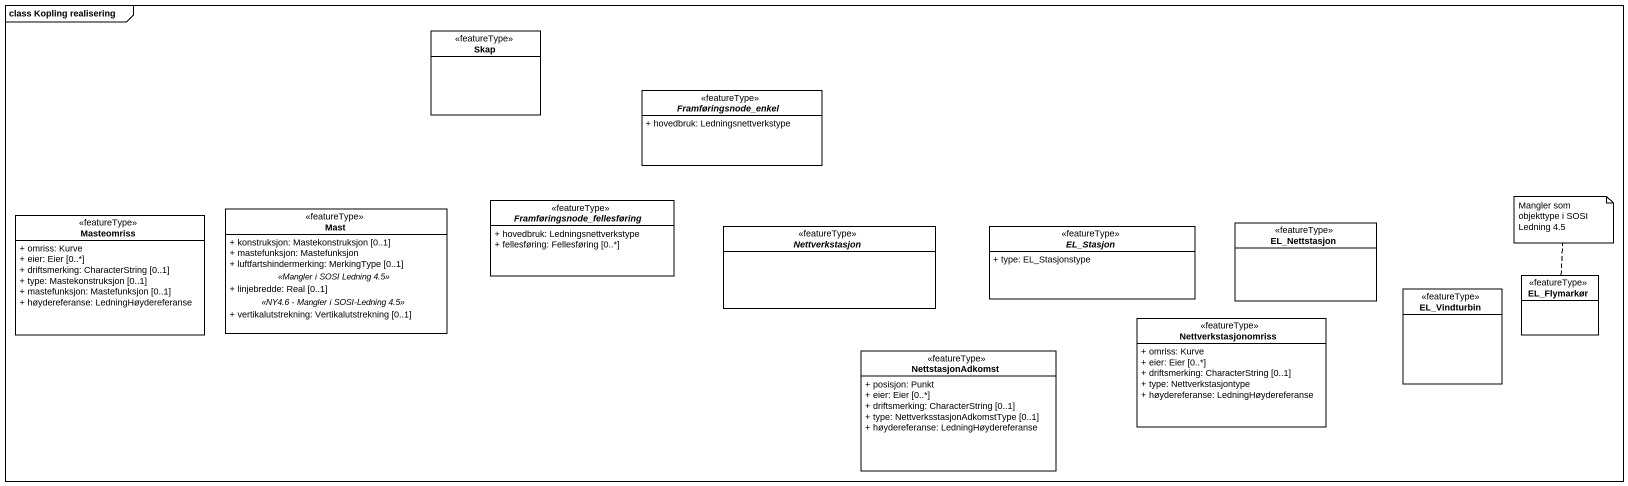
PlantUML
@startuml
mainframe class Kopling realisering
hide circle
hide empty members
skinparam classAttributeIconSize 0
class Skap <<featureType>> #FFFFFF
abstract class Framføringsnode_enkel <<featureType>> #FFFFFF {
  + hovedbruk: Ledningsnettverkstype
}
class Masteomriss <<featureType>> #FFFFFF {
  + omriss: Kurve
  + eier: Eier [0..*]
  + driftsmerking: CharacterString [0..1]
  + type: Mastekonstruksjon [0..1]
  + mastefunksjon: Mastefunksjon [0..1]
  + høydereferanse: LedningHøydereferanse
}
class Mast <<featureType>> #FFFFFF {
  + konstruksjon: Mastekonstruksjon [0..1]
  + mastefunksjon: Mastefunksjon
  + luftfartshindermerking: MerkingType [0..1]
  .. <<Mangler i SOSI Ledning 4.5>> ..
  + linjebredde: Real [0..1]
  .. <<NY4.6 - Mangler i SOSI-Ledning 4.5>> ..
  + vertikalutstrekning: Vertikalutstrekning [0..1]
}
abstract class Framføringsnode_fellesføring <<featureType>> #FFFFFF {
  + hovedbruk: Ledningsnettverkstype
  + fellesføring: Fellesføring [0..*]
}
abstract class Nettverkstasjon <<featureType>> #FFFFFF
abstract class EL_Stasjon <<featureType>> #FFFFFF {
  + type: EL_Stasjonstype
}
class EL_Nettstasjon <<featureType>> #FFFFFF
class EL_Vindturbin <<featureType>> #FFFFFF
class EL_Flymarkør <<featureType>> #FFFFFF
class Nettverkstasjonomriss <<featureType>> #FFFFFF {
  + omriss: Kurve
  + eier: Eier [0..*]
  + driftsmerking: CharacterString [0..1]
  + type: Nettverkstasjontype
  + høydereferanse: LedningHøydereferanse
}
class NettstasjonAdkomst <<featureType>> #FFFFFF {
  + posisjon: Punkt
  + eier: Eier [0..*]
  + driftsmerking: CharacterString [0..1]
  + type: NettverksstasjonAdkomstType [0..1]
  + høydereferanse: LedningHøydereferanse
}
note top of EL_Flymarkør : Mangler som objekttype i SOSI Ledning 4.5
@enduml
